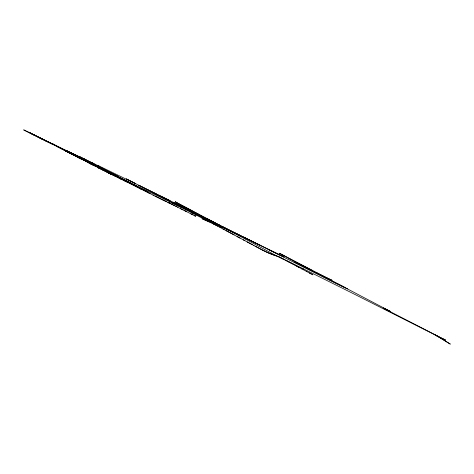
<?xml version="1.0" encoding="UTF-8"?>
<svg xmlns="http://www.w3.org/2000/svg" width="474" height="474" viewBox="0 0 474 474"><rect width="100%" height="100%" fill="white"/><g stroke="black" fill="none" stroke-linecap="round" stroke-linejoin="round"><path stroke-width="0.71" d="M276.674 255.847L276.923 256.244L269.665 253.483M276.68 255.836L279.293 257.115M275.85 255.605L275.441 255.634M206.705 220.594L202.671 219.006M207.63 220.908L206.291 220.256M208.335 221.21L209.324 221.802M86.019 161.249L80.219 158.44M106.318 171.185L105.963 170.996L107.219 171.469M110.11 172.909L105.264 170.225M82.903 159.661L83.584 159.928L82.618 159.566M208.483 221.239L212.672 222.893M48.526 142.194L45.468 140.796L52.069 143.936L50.671 143.255M115.52 175.824L118.121 177.11L106.164 170.96M107.859 171.819L109.429 172.56M211.315 222.816L210.355 222.33M207.985 220.979L212.281 222.733M82.873 159.738L81.368 159.015M45.723 140.831L38.566 137.205L39.069 137.46M84.254 160.408L83.383 160.04M113.89 175.173L113.363 174.758L115.01 175.564M105.666 170.77L106.028 170.901M269.759 253.513L269.113 253.258M346.642 288.494L390.209 311.347L383.466 308.13M139.901 185.879L140.263 186.057M45.474 140.737L45.036 140.511M206.605 220.552L207.322 220.825L195.401 214.651M155.028 196.094L163.352 200.17M110.815 173.999L111.04 174.023M104.647 169.888L105.915 170.646M49.729 142.781L53.503 144.653M275.175 255.61L267.146 252.364M49.296 142.538L48.484 142.129L51.53 143.663M76.041 156.189L81.066 158.861M109.927 173.099L117.641 176.879M103.919 169.372L99.534 167.049L107.722 171.351M92.353 162.819L95.718 164.484M114.678 175.416L112.077 174.071M219.646 225.292L210.711 220.866M112.99 174.527L113.446 174.793M114.169 175.339L113.778 175.119M80.74 157.125L130.96 183.136L112.628 174.462L113.861 175.084M74.418 154.684L74.987 154.927L70.306 152.462L75.532 154.903M110.412 173.715L115.194 175.783M113.173 174.876L113.541 175.03M346.553 288.429L347.489 288.826L342.56 286.26M121.042 179.054L121.859 179.48L111.384 174.165L112.557 174.657M114.009 175.273L121.96 179.136M121.468 178.923L125.871 181.115M83.922 160.099L84.461 160.413M115.111 175.706L116.337 176.269M120.414 178.372L120.728 178.508M124.775 180.867L125.527 181.192M112.658 174.699L115.129 175.89L106.063 170.99M178.734 203.808L185.275 207.262M172.743 202.967L174.118 203.624M162.766 199.844L161.563 199.287M269.108 253.252L262.519 250.106M98.793 165.9L98.912 165.947M309.38 272.965L311.406 274.055M117.114 176.606L119.181 177.549M211.961 222.543L214.669 223.811M125.657 180.6L109.275 172.447M44.846 140.428L42.346 139.255L42.613 139.386M163.4 200.129L162.813 199.868M98.699 165.859L97.917 165.485M77.896 157.249L82.701 159.649L81.238 158.95M114.317 175.344L114.957 175.641M45.154 140.559L41.131 138.633A21.235 0.296 26.9 0 1 40.486 138.307L37.867 136.962M84.425 159.009L75.532 154.891M105.589 170.498L104.724 170.107L107.278 171.499L106.893 171.31M163.465 200.158L164.887 200.875M280.809 255.362L271.632 251.024M91.174 162.286L89.947 161.693M80.384 157.001L81.196 157.368M93.917 165.426L92.975 164.94L110.489 173.401M93.686 165.325L85.99 161.409M281.295 255.581L283.967 256.89L256.262 243.334M97.188 165.177L97.531 165.343M92.389 162.855L91.879 162.612M175.623 201.983L212.814 221.625M94.219 165.225L84.722 160.532M213.875 224.119L202.576 218.994M85.089 160.656L84.455 160.354M83.566 159.934L83.211 159.75L92.62 164.425M221.785 227.176L214.13 223.532M227.674 229.837L224.777 228.373M170.107 203.364L170.409 203.512L168.868 202.748L170.409 203.577L168.892 202.854M96.643 164.934L96.459 164.851M181.269 207.369L180.707 207.079M141.963 189.464L116.414 176.559L120.763 178.905M84.39 160.325L84.805 160.52M85.018 160.674L85.261 160.739M126.505 181.05L126.996 181.275M245.182 238.973L226.773 229.363L227.224 229.606M99.001 165.983L135.558 183.687M180.274 205.722L173.04 202.161M119.359 177.632L123.08 179.622M121.285 178.544L120.485 178.188M125.966 180.748L127.601 181.56M127.145 181.346L128.964 182.2M130.326 182.863L133.093 184.155M133.01 184.113L136.405 185.802M108.854 172.702L108.505 172.536L109.494 173.176L106.354 171.677L108.943 173.134M123.838 179.871L119.122 177.655M124.17 180.031L131.979 183.995L123.436 179.788M244.945 237.735L235.697 233.226L240.958 235.845M80.58 157.06L80.87 157.208M86.292 161.367L86.825 161.533M126.623 181.53L138.224 187.455M85.148 160.733L86.606 161.427M203.636 219.658L203.316 219.498L203.69 219.669M31.349 133.715L35.538 135.777M69.103 152.089L67.758 151.467M68.398 152.284L74.963 155.638M84.022 160.147L83.608 159.951M105.429 170.865L105.133 170.699L109.547 172.838M191.455 212.63L191.846 212.82L178.87 206.149M192.829 213.324L192.432 213.134L196.106 215.03M267.2 252.369L264.142 250.9M45.664 140.814L46.778 141.347M143.373 187.71L138.639 185.263L160.176 195.839M117.297 176.085L100.577 167.849M105.726 171.025L106.342 171.197L103.403 169.793M118.66 177.371L118.032 177.069L119.952 178.082M125.539 181.009L128.537 182.573M126.872 181.726L126.505 181.53M164.798 200.804L166.558 201.705M105.506 170.687L104.778 170.344L105.631 170.758M107.397 171.866L106.774 171.564L107.936 172.086L106.052 171.209L109.144 172.743L107.817 172.086M125.349 180.896L124.466 180.387M111.082 174.236L97.757 167.595L99.955 168.708M153.031 195.081L157.801 197.415M31.379 133.727L24.98 130.528M31.094 133.591L31.645 133.858M184.108 208.436L184.499 208.625M90.546 163.803L92.584 164.762M225.026 228.498L228.823 230.228L224.552 227.929M329.489 279.097L324.572 276.727M158.565 194.992L183.391 207.405L181.696 206.492M46.896 141.4L48.004 141.939M113.825 174.391L117.931 176.411M186.922 209.816L134.509 184.83M96.08 166.149L97.389 166.801M107.331 171.712L109.115 172.589M219.468 226.122L222.484 227.514L218.07 225.103M118.85 177.578L118.239 177.312L118.547 177.472M170.012 203.305L180.843 208.785M163.583 200.218L166.184 201.515M102.627 168.554L99.73 167.144M243.352 237.006L244.685 237.664M113.938 174.45L111.266 173.14M175.765 204.418L176.103 204.584M224.96 228.498L222.235 227.141M135.961 186.187L147.687 191.917L138.728 187.568M157.729 197.38L158.257 197.634M126.362 178.917L126.742 179.113M103.919 169.129L101.466 167.938L101.886 168.193M48.111 141.999L49.444 142.638M323.997 276.389L279.405 253.234L280.892 253.987M111.212 173.111L110.193 172.607M209.816 221.032L201.349 216.891M202.884 217.649L203.382 217.892M86.73 161.581L87.263 161.841M87.844 162.037L91.678 163.974M138.396 187.402L131.002 183.74M135.884 186.181L130.474 183.479M181.376 209.046L182.075 209.384M195.525 216.18L195.193 216.002M383.288 308.064L383.436 308.171M52.407 143.735L71.947 153.357M233.255 232.088L222.359 226.714L255.723 243.245L253.104 241.823M254.325 242.433L255.415 242.966M31.586 133.846L33.056 134.545M209.164 220.7L224.712 228.373M219.456 225.79L219.207 225.689M30.828 133.472L24.577 130.314M90.759 163.489L90.575 163.417M97.774 166.996L99.327 167.766M99.374 167.766L100.843 168.525M103.267 169.722L102.864 169.526M104.173 170.166L105.364 170.782M96.927 166.57L97.733 166.972M156.574 194.008L147.201 189.399M84.39 158.938L89.758 161.604M186.513 209.603L190.963 211.795M190.726 211.665L201.651 217.051M33.927 134.977L34.235 135.131M48.935 142.401L48.49 142.117L50.043 142.87M33.233 134.634L33.613 134.823M52.282 144.043L53.284 144.54M93.716 164.976L93.017 164.626M100.275 168.24L94.391 165.313M98.58 167.423L99.107 167.678M104.896 170.551L106.111 171.067M92.027 164.164L92.566 164.431M100.375 168.311L103.936 170.048M106.3 171.304L106.78 171.529M94.344 165.622L100.5 168.507M110.531 173.869L107.45 172.435M180.606 208.661L184.901 210.794M161.356 199.187L160.082 198.559M262.353 250.041L255.113 246.184M263.864 250.776L247.185 241.924M312.265 274.511L312.87 274.807L306.24 271.282M140.47 186.081L147.266 189.476M244.62 237.628L252.66 241.586M246.385 238.499L248.809 239.696M260.262 245.366L248.814 239.696M98.023 165.586L98.586 165.853L98.082 165.586M195.774 214.159L195.187 213.869M196.574 214.556L198.92 215.706M31.77 133.662L28.742 132.163L31.776 133.751M51.998 143.895L52.904 144.357M94.569 165.39L96.021 166.125M107.545 171.938L107.017 171.369M118.684 177.436L119.14 177.72M119.626 177.999L119.94 178.153M184.386 210.527L193.131 214.941M160.828 196.112L170.113 200.715M245.283 237.895L246.107 238.309M215.966 224.06L216.831 224.492M72.356 153.546L75.23 155.01M35.135 135.398L31.189 133.467L40.118 138.053M67.095 151.052L66.822 150.916L67.758 151.413L65.323 150.217L65.785 150.465M208.293 221.251L208.548 221.382M34.3 135.173L42.174 139.166M95.315 165.811L98.521 167.387M104.126 170.142L103.089 169.591M91.636 163.933L94.924 165.574M102.692 169.467L101.922 169.088M97.478 166.848L98.284 167.251M100.784 168.519L101.845 169.022M107.438 171.855L108.025 172.145M95.321 165.995L91.997 164.324M104.12 170.788L104.547 171.001M185.15 210.918L186.608 211.647M200.626 215.374L201.669 215.913M336.321 283.096L294.858 262.199L294.04 261.755L312.485 270.755L289.792 258.893M339.224 284.542L337.849 283.867M182.212 206.747L179.83 205.467L185.298 208.234M189.114 210.136L212.909 222.01L182.798 207.061M54.249 144.736L52.395 143.729M66.917 150.951L72.166 153.617M104.517 169.811L100.091 167.589L101.229 168.152M216.962 225.707L213.472 223.929M105.838 170.729L106.188 170.901M33.547 134.788L33.992 135.007M58.729 147.272L58.201 146.987L60.785 148.273M98.77 167.464L103.344 169.716M275.85 255.48L245.188 238.973M93.988 165.136L94.468 165.373M297.713 266.708L298.638 267.194M142.295 189.582L140.411 188.611M182.283 209.508L183.242 209.97M301.411 268.681L306.909 271.608M101.904 169.686L100.962 169.212M102.331 169.899L102.734 170.101M167.814 202.315L174.989 205.823M337.085 283.482L323.197 276.461M97.46 165.308L97.857 165.503M303.579 268.918L277.717 256.274L283.932 259.444M303.461 268.859L352.478 293.222L433.23 333.98L440.429 337.986M437.917 336.315L435.274 335L445.566 340.036L440.992 337.855A27.516 0.385 26.9 0 1 438.545 336.641M103.557 169.242L104.061 169.496M227.479 231.389L226.039 230.625M41.185 138.609L42.541 139.279M59.819 147.829L61.288 148.563M110.62 173.342L110.963 173.514M58.189 147.011L61.804 148.806M95.695 165.983L92.762 164.531M99.374 167.814L99.913 168.063M108.937 172.607L111.947 174.029M113.476 174.953L113.191 174.805L113.961 175.184M119.17 177.679L118.85 177.519M80.764 158.713L81.445 159.051M93.485 165.029L96.453 166.522M168.703 202.771L166.297 201.557M336.73 283.286L342.151 286.035M65.845 150.495L67.492 151.33M60.257 148.042L57.721 146.78M61.43 148.635L62.195 149.008M61.94 148.889L65.578 150.738M35.704 135.86L36.326 136.174M53.402 144.588L57.698 146.75M53.633 144.718L53.941 144.866M60.512 148.166L79.928 158.144L74.685 155.508M88.608 162.398L87.708 161.966M111.402 173.733L112.148 174.13M58.616 147.218L54.309 145.044M71.663 154.097L68.665 152.592M94.071 165.153L93.763 164.999M130.812 183.669L129.935 183.207M135.428 186.033L129.355 182.97L130.261 183.391M71.45 153.985L76.972 156.776M111.994 174.379L108.819 172.785L110.709 173.822M72.149 154.34L75.639 156.1M269.854 250.142L269.285 249.845M209.467 219.912L207.707 219.012M102.07 168.507L100.535 167.719M58.089 146.952L57.247 146.537M61.863 148.848L64.351 150.11M111.295 173.786L112.291 174.308M92.353 164.312L93.224 164.751M71.319 153.92L67.219 151.846M90.374 163.287L89.159 162.677M126.315 181.406L129.135 182.828M129.698 183.112L128.65 182.608M136.026 186.365L136.346 186.525M158.695 197.848L159.839 198.434M171.689 202.428L143.213 187.627M171.784 202.505L179.107 206.255M285.68 260.333L286.243 260.617M109.476 172.24L110.104 172.56M54.528 145.168L55.588 145.702M62.604 149.209L67.853 151.958L67.059 151.514M92.234 164.253L90.036 163.305M118.447 177.4L126.339 181.441M136.974 186.845L136.571 186.638M153.546 195.318L149.144 193.09M36.451 136.245L37.719 136.885M75.81 156.189L76.48 156.527M339.254 284.572L340.308 285.105M139.089 185.411L126.979 179.243M286.723 260.86L287.28 261.144M109.381 172.192L107.681 171.327M134.598 184.878L136.471 185.832M175.736 206.196L176.127 206.397M177.359 207.019L177.655 207.168M107.557 171.647L107.965 171.849M112.925 174.497L113.292 174.71M136.903 186.809L140.897 188.865L140.612 188.711M100.198 168.234L103.575 169.959M112.22 174.515L113.037 174.936M112.113 174.473L115.034 175.978L113.742 175.285M110.507 173.839L108.564 172.903M80.059 158.363L79.697 158.18M207.019 218.68L207.422 218.881M279.66 257.299L288.625 261.82L288.062 261.559M213.845 224.119L229.055 232.201M190.945 213.827L192.171 214.449M193.037 214.888L194.808 215.794M113.399 174.764L115.857 176.02M116.444 176.322L124.289 180.298M138.047 187.39L148.552 192.788M150.122 193.611L148.682 192.877M68.576 152.551L67.379 151.929M79.81 158.233L79.081 157.866M80.26 158.452L77.629 157.113M76.563 156.562L77.398 156.989M24.547 130.309L23.7 129.87L24.897 130.486M340.794 285.342L341.766 285.84M210.711 220.564L236.787 233.812L235.246 233.007M149.067 193.048L142.828 189.861M125.663 181.133L120.064 178.378L126.919 181.998M111.633 174.225L110.057 173.466L110.957 173.94M108.629 172.755L107.871 172.423M77.132 156.858L77.985 157.291M64.5 150.181L65.305 150.596M210.865 220.955L211.363 221.21M78.601 157.617L79.555 158.097M341.831 285.887L345.736 288.062L340.61 285.674A26.822 0.373 26.9 0 1 334.182 282.51L253.981 242.261M135.41 183.592L126.416 178.953M178.177 205.775L172.743 202.967M229.854 232.616L249.502 243.15M127.139 181.696L132.199 184.339M140.784 188.8L141.933 189.434M123.678 180.013L124.893 180.647M329.975 279.257L332.037 280.294L316.146 272.639L317.663 273.486M198.778 214.426L194.251 212.044M211.801 221.429L224.006 227.638M201.646 217.88L201.948 218.04M194.672 215.729L195.14 215.966M299.017 267.395L299.319 267.555M194.938 215.871L195.448 216.132M281.396 254.254L289.881 258.911M213.484 221.992L215.137 222.857M41.813 138.627L42.636 139.054M227.49 231.395L234.126 234.885M65.465 150.679L66.52 151.236M65.963 150.933L66.775 151.372M79.051 157.842L78.755 157.682M217.578 224.178L219.373 225.144M217.483 225.985L217.85 226.181M126.428 181.489L125.883 181.121M66.419 151.182L67.142 151.804M295.48 265.499L294.958 265.215M66.97 151.716L65.382 150.803L68.742 152.403L67.924 152.041L68.262 152.207M290.426 262.786L302.11 269.031M291.634 263.408L288.423 261.743L290.355 262.726M185.684 207.488L193.315 211.546M158.269 197.64L158.512 197.759M292.731 263.994L293.039 264.16M295.788 265.665L296.961 266.287M180.57 205.864L181.738 206.492M249.745 243.286L252.239 244.62M110.027 173.146L108.457 172.305M268.983 249.703L268.503 249.425M187.923 209.591L188.332 209.81M237.053 236.467L237.735 236.828M244.045 240.235L243.286 239.826M244.424 240.437L244.809 240.644M219.948 227.348L220.244 227.508M222.91 228.942L223.224 229.114M223.769 229.375L224.095 229.552M167.636 199.483L168.24 199.827M104.558 169.84L104.861 170M107.225 171.784L108.185 172.222M71.343 153.149L81.309 158.156L75.733 155.259M54.469 144.848L54.842 145.044L34.258 134.924L35.189 135.428M253.537 245.336L253.898 245.532M237.889 236.911L239.998 238.055M178.817 203.826L175.339 201.77L175.67 202.001M131.891 184.214L132.246 184.427M105.992 170.758L104.955 170.196M440.542 338.051L450.3 344.112L435.144 334.757L383.478 308.195M73.737 154.364L73.363 154.163L73.737 154.364M90.996 163.951L87.702 162.25L93.052 164.928L90.996 163.951M50.659 143.178L50.357 143.03L50.665 143.195M69.506 152.018L71.461 153.037L69.506 152.018M108.676 172.69L108.226 172.465L108.665 172.708"/></g></svg>
